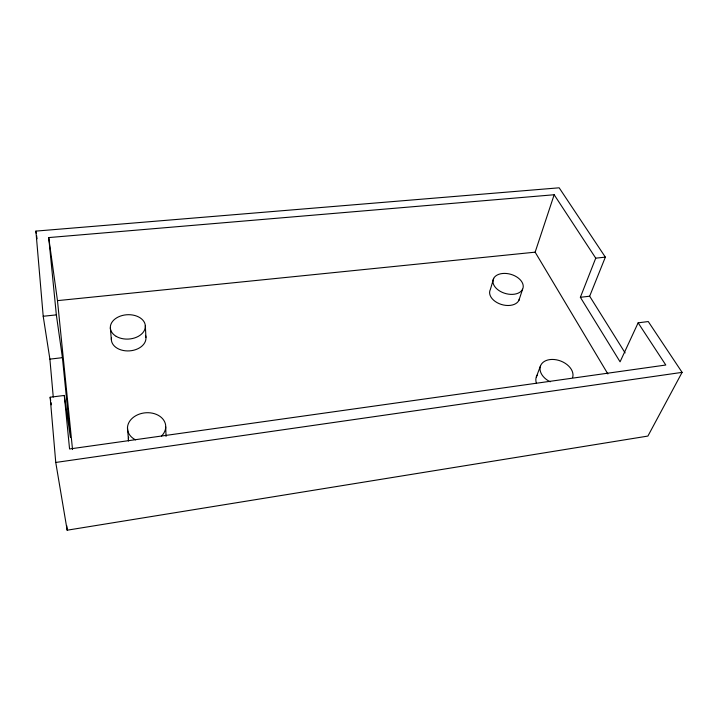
<?xml version="1.0" encoding="UTF-8"?>
<svg xmlns="http://www.w3.org/2000/svg" width="718" height="718" viewBox="0 0 718 718"><rect width="100%" height="100%" fill="white"/><g stroke="black" fill="none" stroke-linecap="round" stroke-linejoin="round"><path stroke-width="1.08" d="M493.679 278.369L490.358 289.507A15.338 9.971 16.2 0 0 501.308 304.441A15.338 9.971 16.2 0 0 519.464 298.679M518.917 300.33L522.587 289.237A15.509 9.962 16.1 0 0 504.655 273.405A15.509 9.962 16.1 0 0 497.018 289.049A15.509 9.962 16.1 0 0 522.587 289.237M607.877 373.952L535.143 252.171L554.17 194.749L48.716 237.577L56.345 314.879L62.421 357.672L70.445 437.576L64.288 395.447L50.161 397.233L55.753 462.455L67.169 530.198L647.905 436.068L682.1 372.364L648.255 321.547L638.131 322.831L620.074 361.818L580.368 297.297L595.734 258.157L554.17 194.749M536.31 376.995L540.483 365.947M625.109 352.915L589.666 296.211L605.355 257.143L559.169 187.802L35.9 231.106L43.206 316.261L49.892 359.135L53.258 397.054M55.753 462.455L682.1 372.364M49.892 359.135L62.421 357.672M580.368 297.297L589.666 296.211M43.206 316.261L56.345 314.879M595.734 258.157L605.355 257.143M48.716 237.577L57.476 300.636L535.143 252.171M638.131 322.831L665.792 365.022L69.565 448.974L64.288 395.447M50.161 397.233L50.691 400.482M51.041 402.645L51.391 404.808M35.9 231.106L36.232 233.287M36.555 235.477L37.049 238.753M57.476 300.636L72.536 449.549M66.765 525.747L67.169 530.198M110.33 327.884L111.371 339.758M127.49 427.488L128.387 439.111M145.332 325.631L145.933 337.433M165.723 426.95L166.037 436.409M128.441 441.031A18.91 14.611 -5.9 0 1 128.666 437.19M145.485 335.351A17.322 12.17 -3.7 0 1 129.509 350.878A17.322 12.17 -3.7 0 1 111.523 337.622M536.454 383.259A16.873 11.632 21 0 1 537.226 375.191M135.576 439.865A19.171 14.665 -5.5 0 1 131.188 419.321A19.171 14.665 -5.5 0 1 158.256 415.3A19.171 14.665 -5.5 0 1 161.532 436.014M550.203 381.814A17.079 11.632 20.7 0 1 540.923 364.959A17.079 11.632 20.7 0 1 561 361.145A17.079 11.632 20.7 0 1 572.614 377.551M116.235 336.392A17.537 12.188 -3.4 0 0 145.009 328.808A17.537 12.188 -3.4 0 0 122.275 315.507A17.537 12.188 -3.4 0 0 116.235 336.392"/></g></svg>
